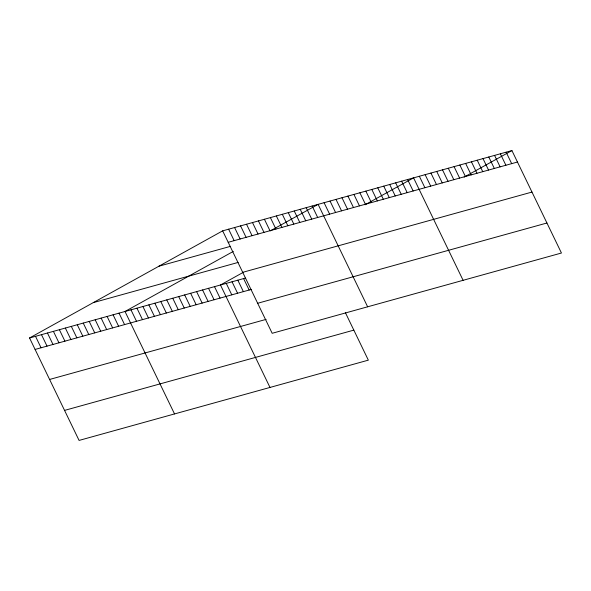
<?xml version="1.0" encoding="UTF-8"?>
<svg xmlns="http://www.w3.org/2000/svg" width="591" height="591" viewBox="0 0 591 591"><rect width="100%" height="100%" fill="white"/><g stroke="black" fill="none" stroke-linecap="round" stroke-linejoin="round"><path stroke-width="0.89" d="M345.395 312.669L368.341 360.148L79.076 440.421L29.55 337.978L222.659 230.852L511.924 150.579L561.45 253.022L272.178 333.294L222.659 230.852M233.29 251.419L125.011 311.487L174.53 413.929M270.323 230.874L318.113 204.36L367.639 306.803M243.226 272.37L220.465 284.995L269.991 387.437M365.024 204.804L413.574 177.869L463.1 280.311M464.134 177.093L511.924 150.579M228.192 242.31L517.465 162.037M158.935 266.201L230.527 246.336M93.275 302.629L238.166 262.419M242.709 272.333L531.981 192.06M29.55 337.978L245.265 278.117M35.091 349.436L251.626 289.346M257.661 303.272L546.934 222.999M49.6 379.459L266.142 319.369M64.559 410.398L353.832 330.125M506.14 152.183L511.68 163.641M500.355 153.793L505.896 165.244M494.571 155.396L500.112 166.854M488.787 156.999L494.327 168.457M483.002 158.61L488.535 170.06M477.218 160.213L482.751 171.671M471.433 161.816L476.967 173.274M465.642 163.426L471.182 174.877M459.857 165.029L465.398 176.487M454.073 166.632L459.613 178.09M448.288 168.243L453.829 179.694M442.504 169.846L448.044 181.304M436.719 171.449L442.253 182.907M430.935 173.052L436.468 184.51M425.143 174.663L430.684 186.121M419.359 176.266L424.899 187.724M407.613 179.531L413.146 190.982M401.644 181.186L407.184 192.636M395.675 182.841L401.215 194.299M389.713 184.495L395.246 195.953M383.744 186.15L389.284 197.608M377.782 187.805L383.315 199.263M371.813 189.46L377.353 200.918M365.844 191.115L371.384 202.573M359.882 192.769L365.415 204.227M353.913 194.432L359.454 205.882M347.944 196.086L353.484 207.537M341.982 197.741L347.523 209.199M336.013 199.396L341.554 210.854M330.051 201.051L335.585 212.509M324.082 202.706L329.623 214.164M312.151 206.015L317.685 217.473M306.182 207.67L311.723 219.128M300.221 209.332L305.754 220.783M294.252 210.987L299.792 222.438M288.282 212.642L293.823 224.1M282.321 214.297L287.854 225.755M276.352 215.951L281.892 227.409M270.39 217.606L275.923 229.064M264.421 219.261L269.961 230.719M258.452 220.916L263.992 232.374M252.49 222.571L258.023 234.029M246.521 224.233L252.061 235.683M240.559 225.888L246.092 237.338M234.59 227.542L240.131 239M228.621 229.197L234.162 240.655M243.61 278.575L249.151 290.033M237.826 280.178L243.366 291.636M232.041 281.789L237.575 293.247M226.257 283.392L231.79 294.85M214.503 286.657L220.044 298.108M208.534 288.312L214.075 299.763M202.573 289.967L208.106 301.425M196.604 291.622L202.144 303.08M190.634 293.276L196.175 304.734M184.673 294.931L190.206 306.389M178.704 296.586L184.244 308.044M172.742 298.241L178.275 309.699M166.773 299.896L172.313 311.354M160.804 301.558L166.344 313.008M154.842 303.213L160.375 314.663M148.873 304.867L154.414 316.325M142.911 306.522L148.444 317.98M136.942 308.177L142.483 319.635M130.973 309.832L136.514 321.29M119.042 313.141L124.583 324.599M113.08 314.796L118.614 326.254M107.111 316.458L112.652 327.909M101.142 318.113L106.683 329.564M95.181 319.768L100.714 331.226M89.211 321.423L94.752 332.881M83.242 323.078L88.783 334.536M77.281 324.732L82.821 336.19M71.312 326.387L76.852 337.845M65.35 328.042L70.883 339.5M59.381 329.697L64.921 341.155M53.412 331.359L58.952 342.81M47.45 333.014L52.991 344.464M41.481 334.669L47.021 346.127M35.519 336.323L41.052 347.781"/></g></svg>
